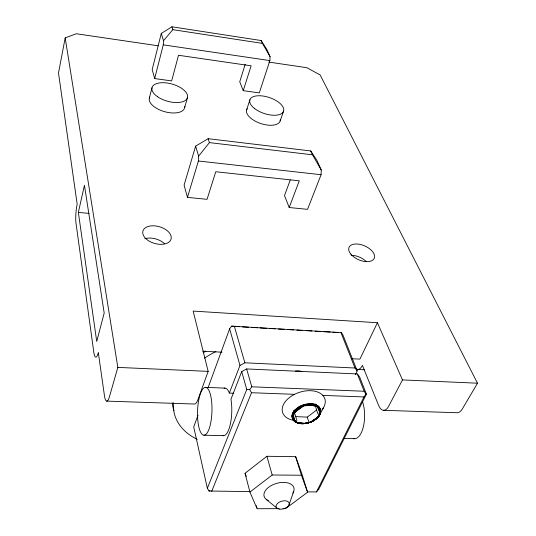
<?xml version="1.0" encoding="UTF-8"?>
<svg xmlns="http://www.w3.org/2000/svg" width="536" height="536" viewBox="0 0 536 536"><rect width="100%" height="100%" fill="white"/><g stroke="black" fill="none" stroke-linecap="round" stroke-linejoin="round"><path stroke-width="0.8" d="M295.088 420.593L294.304 419.963L293.875 418.576L293.654 415.956C292.864 418.897 295.39 422.529 298.519 422.737C293.125 423.373 289.875 415.514 293.701 411.621C298.706 405.156 308.106 402.101 315.905 404.72C333.439 415.949 296.931 433.403 292.06 417.196L292.375 414.221L295.416 410.308L302.579 405.209L312.193 403.843L317.091 405.812L320.3 408.62C322.136 414.562 316.555 419.494 311.664 421.651C310.692 422.489 302.029 424.365 309.299 422.549C315.516 420.807 323.764 414.047 319.329 407.045L315.905 404.72L309.795 403.762L299.919 406.389L295.47 409.564L293.152 412.479L292.341 415.219L292.555 418.951C295.51 423.916 302.264 424.304 306.981 423.011M292.147 415.085L293.634 415.601C293.373 411.682 298.76 409.464 301.379 407.42L296.502 411.018L295.081 409.953M321.077 174.716L321.258 170.006L316.863 160.277L310.746 150.951L208.149 138.69L195.613 146.14L184.083 185.141L187.459 197.369L207.057 199.325L215.76 171.728L299.262 180.833L289.206 207.519L307.543 209.348L321.077 174.716L198.394 160.994L187.459 197.369M311.014 403.762L310.713 405.538L304.08 405.745L301.775 407.172L301.091 405.819M269.869 60.602L270.05 56.602L266.801 49.406L261.159 40.542L171.935 26.8L161.289 33.44L152.184 69.579L154.669 78.584L171.667 80.903L178.508 55.268L251.116 65.814L243.237 90.684L259.29 92.875L269.869 60.602L163.279 44.85L154.669 78.584M198.394 160.994L198.642 156.09L195.613 146.14M163.279 44.85L163.507 40.716L161.289 33.44M318.974 409.846L319.309 411.045L317.037 406.362L313.064 405.183L308.569 405.43L308.555 403.843M319 415.909L315.349 419.246L311.986 421.196C315.925 418.784 322.933 414.161 318.632 408.988L319.737 407.916L317.841 405.732L313.299 404.245C305.105 404.131 293.514 407.474 292.649 417.055C292.73 418.013 292.562 420.311 294.076 419.996C293.514 418.763 292.013 415.996 293.621 414.228M293.701 411.621C292.542 414.522 291.463 420.023 295.946 421.792L293.4 418.636L293.118 417.142L293.614 414.998M315.885 419.065L311.617 421.698L317.607 417.544M317.232 405.357C319.557 407.42 321.901 411.233 319.49 414.368L319.443 411.748L320.756 410.79M313.325 404.003L312.87 405.578L310.713 405.538M292.77 415.427C294.231 413.826 292.073 413.377 293.875 411.789L293.842 411.42C299.175 403.816 322.974 399.434 319.49 414.368M318.726 406.415L318.424 407.058L319.624 408.11L320.139 409.725L320.059 413.008L319.67 413.176M316.769 417.819C320.019 416.767 320.401 412.057 320.501 409.182M320.535 411.125C321.855 413.316 314.927 420.566 318.927 416.03M313.205 404.727L315.309 405.015L310.981 404.499L304.884 405.712C308.522 404.492 313.125 403.869 316.421 406.268L314.82 406L315.416 404.539M65.184 37.902L58.498 73.01L77.177 204.169A13.561 2.392 -85 0 0 75.978 222.969L93.84 352.487A15.698 3.162 -86.3 0 0 98.316 352.634L104.446 395.642A16.804 3.578 -86.9 0 0 109.451 396.74L117.826 367.401L65.184 37.902L76.313 33.748L158.133 45.794M78.35 212.403L84.44 185.248L104.192 313.044L96.728 341.466L78.35 212.403L89.144 213.395M292.998 415.5L292.649 417.055L293.165 418.629L293.855 420.016L295.343 421.122L293.165 418.629L293.239 415.554L293.641 418.616L292.328 418.375M318.424 407.058L317.908 407.641L319.161 408.646L320.032 411.527M319.543 412.78L319.59 410.147L318.277 408.271M149.33 98.175L151.983 87.75M184.665 107.595L187.56 97.277M245.213 64.246L239.739 81.78L243.237 90.684M289.125 504.597L293.741 491.284M246.694 109.726L249.923 99.723M320.588 412.479L319.409 414.837M280.14 121.002L283.598 111.073M356.125 368.862A14.412 6.358 -87.9 0 0 362.423 365.391L378.53 405.203A15.343 7.109 -89.3 0 0 388.567 406.402L402.476 379.91L377.424 322.732L193.148 311.081L208.156 371.368L197.891 399.802A16.341 4.777 -87.6 0 1 194.26 404.023L106.631 401.109M294.934 421.216C288.71 417.055 295.852 408.439 301.379 407.42C298.565 408.285 295.075 409.531 294.083 413.276L295.986 410.757L299.356 407.816L303.745 405.585L303.517 404.888M317.171 405.585L316.81 406.328M198.032 415.172L193.724 426.951L207.352 488.283L209.027 491.03L249.93 491.592M208.082 387.689L229.629 328.796L231.599 326.143L341.492 332.635L343.107 335.395L357.204 370.892L355.428 374.563M290.271 179.942L284.495 195.546L289.206 207.519M233.502 393.223L229.334 393.062L239.974 365.458L229.629 328.796M307.329 491.881L316.481 491.921L318.893 488.953L366.423 394.107L359.562 376.828L357.338 373.961L246.647 368.942L241.709 371.602L230.956 399.266A23.785 7.571 -88.2 0 1 230.212 424.706A23.785 7.571 -88.2 0 1 222.567 435.467M207.352 488.283L246.754 389.491L241.709 371.602M211.666 491.398L251.525 392.721L249.709 389.685L246.754 389.491M296.549 421.598L296.823 420.633A1.796 1.233 -61.8 0 0 296.756 420.01L293.782 410.496M295.698 422.133C301.487 424.954 308.542 423.688 313.888 420.425M302.09 423.701L303.738 423.192L298.994 422.824L302.371 423.574L306.927 423.232L301.996 423.688L304.528 423.601L299.725 423.474L297.52 422.917M377.424 322.732L359.897 359.133L351.536 358.711M316.481 491.921L363.998 396.942L365.894 394.161L366.423 394.107M319.55 415.065L323.469 407.735M319.543 413.698L319.871 413.102C319.054 404.539 322.304 414.013 318.699 416.211M268.878 62.102L306.9 67.704L320.173 74.993L477.502 383.207L462.334 408.955A14.968 7.913 89.8 0 1 456.585 412.727L383.361 410.295M295.604 411.822L299.631 408.151L297.601 409.296L296.803 408.399M311.664 421.591L309.305 422.569L313.6 420.552L317.419 417.108M249.709 389.685L251.786 386.804L246.647 368.942M311.617 421.698L309.781 422.348L313.506 420.499L315.55 418.723M296.951 408.6L297.52 407.863L301.192 406.047M294.74 412.646L296.18 410.871L299.765 408.298M198.642 156.09L209.422 142.616L208.149 138.69M317.352 417.792L318.947 415.46L317.091 417.852L313.399 420.425M295.604 410.476L292.107 415.313L292.515 418.469M163.507 40.716L172.86 29.668L171.935 26.8M315.061 419.118L315.691 419.259L318.33 416.177M315.349 419.246L316.414 418.013M297.266 408.975L295.792 410.623L299.356 407.816L298.827 407.005M319.912 414.335L319.443 414.676M316.937 417.846L318.216 416.338M305.962 405.652L306.237 405.383C310.364 404.365 314.826 404.7 318.545 406.851M294.063 411.943C295.437 412.72 296.575 408.861 298.103 409.651M293.875 411.789L295.416 410.308M310.746 421.886L313.687 420.572L317.547 417.645M294.05 413.49L294.438 412.901A1.816 1.226 26.7 0 0 294.405 412.365L293.969 411.005M315.476 419.273L317.232 417.832M278.887 508.657L257.119 508.724L249.917 492.088L245.039 473.275L266.895 456.27L295.664 456.679L301.855 473.75L307.59 492.222L285.588 508.637L283.075 508.644M293.427 419.969C297.252 424.291 303.235 423.788 308.341 422.803C303.262 424.237 295.269 424.405 292.937 418.596L295.55 421.296M249.917 492.088L272.201 475.003L301.406 475.231L307.59 492.222M295.664 416.613L307.255 417.115L316.615 410.047L315.094 404.653M295.242 410.134L299.222 407.628L303.45 406.141M320.226 412.901C320.923 410.71 319.456 407.407 316.984 406.033L317.037 406.362M299.457 408.687L301.379 407.42M301.507 406.69L299.497 407.99L302.538 406.703M315.59 419.279L313.761 420.572M314.15 419.782L315.208 419.192M239.974 365.458L244.878 362.805L354.979 368.011L357.204 370.892M321.982 409.893A22.204 14.01 -18 0 0 319.851 393.049A22.204 14.01 -18 0 0 294.532 394.335L293.976 394.623A22.204 14.01 -18 0 0 291.477 419.842M307.316 422.971L304.642 423.487M299.081 407.427L301.4 406.482M303.858 405.156C303.872 406.603 306.746 405.27 306.029 404.218M209.027 491.03L210.012 490.681M304.327 423.561L308.669 422.69M304.461 423.614L306.853 423.226M307.329 405.585L313.145 404.961L315.53 406.114M303.818 405.799L301.292 406.268L305.393 404.358L311.014 404.01M292.026 416.78L293.118 417.142L294.525 419.896M312.87 405.578L314.331 405.92C313.761 403.407 300.482 407.045 308.609 404.573M306.813 423.179L309.299 422.549M297.956 422.984L302.371 423.574L305.982 423.112M303.671 405.357L306.21 405.169M309.6 405.538L312.97 405.39L314.331 405.92M294.539 421.209L296.368 422.207M317.794 407.461L319.335 408.479L320.22 411.407M306.083 404.459L313.259 404.492M308.589 405.236L312.97 405.39M302.538 423.353L304.689 423.393M203.995 435.205L223.499 435.661M343.831 438.448L354.51 438.696M205.67 387.367A23.932 7.196 -88.1 0 1 210.534 423.715A23.932 7.196 -88.1 0 1 198.092 422.77A23.932 7.196 -88.1 0 1 205.67 387.367L225.026 388.118M251.525 392.721L294.532 394.335M322.846 395.401L363.998 396.942M251.786 386.804L364.185 391.247L365.894 394.161M117.826 367.401L208.156 371.368M402.476 379.91L477.502 383.207M357.747 369.431L364.393 369.746M300.22 423.373L296.857 422.321L298.11 422.951L302.458 423.474L298.994 422.824M202.769 351.214L221.991 352.185M239.217 326.692L231.599 326.143M242.56 326.893L248.409 327.235M251.753 327.436L257.602 327.777M260.107 327.925L266.794 328.32M269.3 328.468L275.149 328.816M278.492 329.01L284.341 329.359M287.685 329.553L293.534 329.901M296.877 330.096L302.726 330.444M306.063 330.638L311.912 330.987M315.255 331.181L321.104 331.529M323.61 331.677L330.297 332.072M332.802 332.22L338.651 332.568M301.085 423.085L302.606 423.206M316.582 406.422L315.898 406.174A1.809 1.266 -60.4 0 1 315.597 405.719L314.9 403.695M209.422 142.616L312.481 154.804L321.258 170.006M299.611 423.427L300.736 423.574M172.86 29.668L262.439 43.389L270.05 56.602M310.786 405.363L312.2 405.658M315.228 405.25L317.091 405.812L315.369 404.781M294.907 412.398L294.472 412.204M296.194 422.227L297.802 422.991M296.247 422.12L293.634 420.003M318.893 414.603L318.096 413.966A1.802 1.199 27.9 0 1 317.774 413.417L316.615 410.047M297.781 422.576L298.264 422.891M266.452 499.572L276.757 507.974M319.161 408.646L317.372 406.824L319.335 408.479L319.791 410.02L318.967 408.794M293.875 418.576L294.418 419.252M319.624 408.11L320.407 409.377M261.159 40.542L262.439 43.389M310.746 150.951L312.481 154.804M245.039 473.275L246.346 476.316M340.916 332.501L354.979 368.011M357.338 373.961L364.185 391.247M229.334 393.062L229.247 392.841A23.785 7.571 -88.2 0 0 224.095 388.232M307.255 417.115L308.904 422.12M295.664 456.679L301.406 475.231M234.346 326.203L244.878 362.805M266.895 456.27L272.201 475.003M256.302 505.602L256.918 507.94M293.882 417.517L294.11 418.516M144.78 238.748A14.512 8.764 15.9 0 1 164.512 243.692M280.315 119.897A17.648 8.482 18.6 0 1 260.677 123.514A17.648 8.482 18.6 0 1 247.217 108.734M184.726 106.396A18.291 8.991 15.8 0 1 165.088 111.81A18.291 8.991 15.8 0 1 149.758 97.07M351.201 255.304A13.635 7.625 23.6 0 1 366.376 261.675M268.322 500.617A15.497 9.018 -16.3 0 1 267.089 488.618A15.497 9.018 -16.3 0 1 286.7 482.661A15.497 9.018 -16.3 0 1 292.837 493.174M320.106 411.963A22.204 14.01 -18 0 1 319.027 412.948M295.128 420.512A22.204 14.01 -18 0 1 292.06 419.99M197.235 439.379A79.1 51.288 -16.2 0 1 173.416 402.784M204.524 358.122A79.1 51.288 -16.2 0 1 215.861 351.536M362.517 401.685A22.773 9.916 -89.6 0 1 363.281 427.105A22.773 9.916 -89.6 0 1 353.291 438.502M173.959 410.723A78.698 51.309 -16.1 0 1 172.344 402.945M203.204 352.809A78.698 51.309 -16.1 0 1 205.904 351.06M295.376 371.086A11.893 7.718 -18.1 0 1 301.996 371.555M145.913 238.701A14.646 8.697 16 0 0 170.334 240.644A14.646 8.697 16 0 0 154.723 225.857A14.646 8.697 16 0 0 145.913 238.701M254.513 108.493A17.768 8.388 18.6 0 0 283.135 112.078A17.768 8.388 18.6 0 0 262.519 95.957A17.768 8.388 18.6 0 0 254.513 108.493M157.638 96.781A18.425 8.898 15.9 0 0 187.198 98.383A18.425 8.898 15.9 0 0 164.405 82.745A18.425 8.898 15.9 0 0 157.638 96.781M350.839 254.138A13.755 7.558 23.5 0 0 373.257 259.719A13.755 7.558 23.5 0 0 360.862 244.59A13.755 7.558 23.5 0 0 350.839 254.138M279.799 509.16A6.821 3.913 -16.3 0 0 289.252 503.398A6.821 3.913 -16.3 0 0 278.854 502.406A6.821 3.913 -16.3 0 0 279.799 509.16"/></g></svg>
